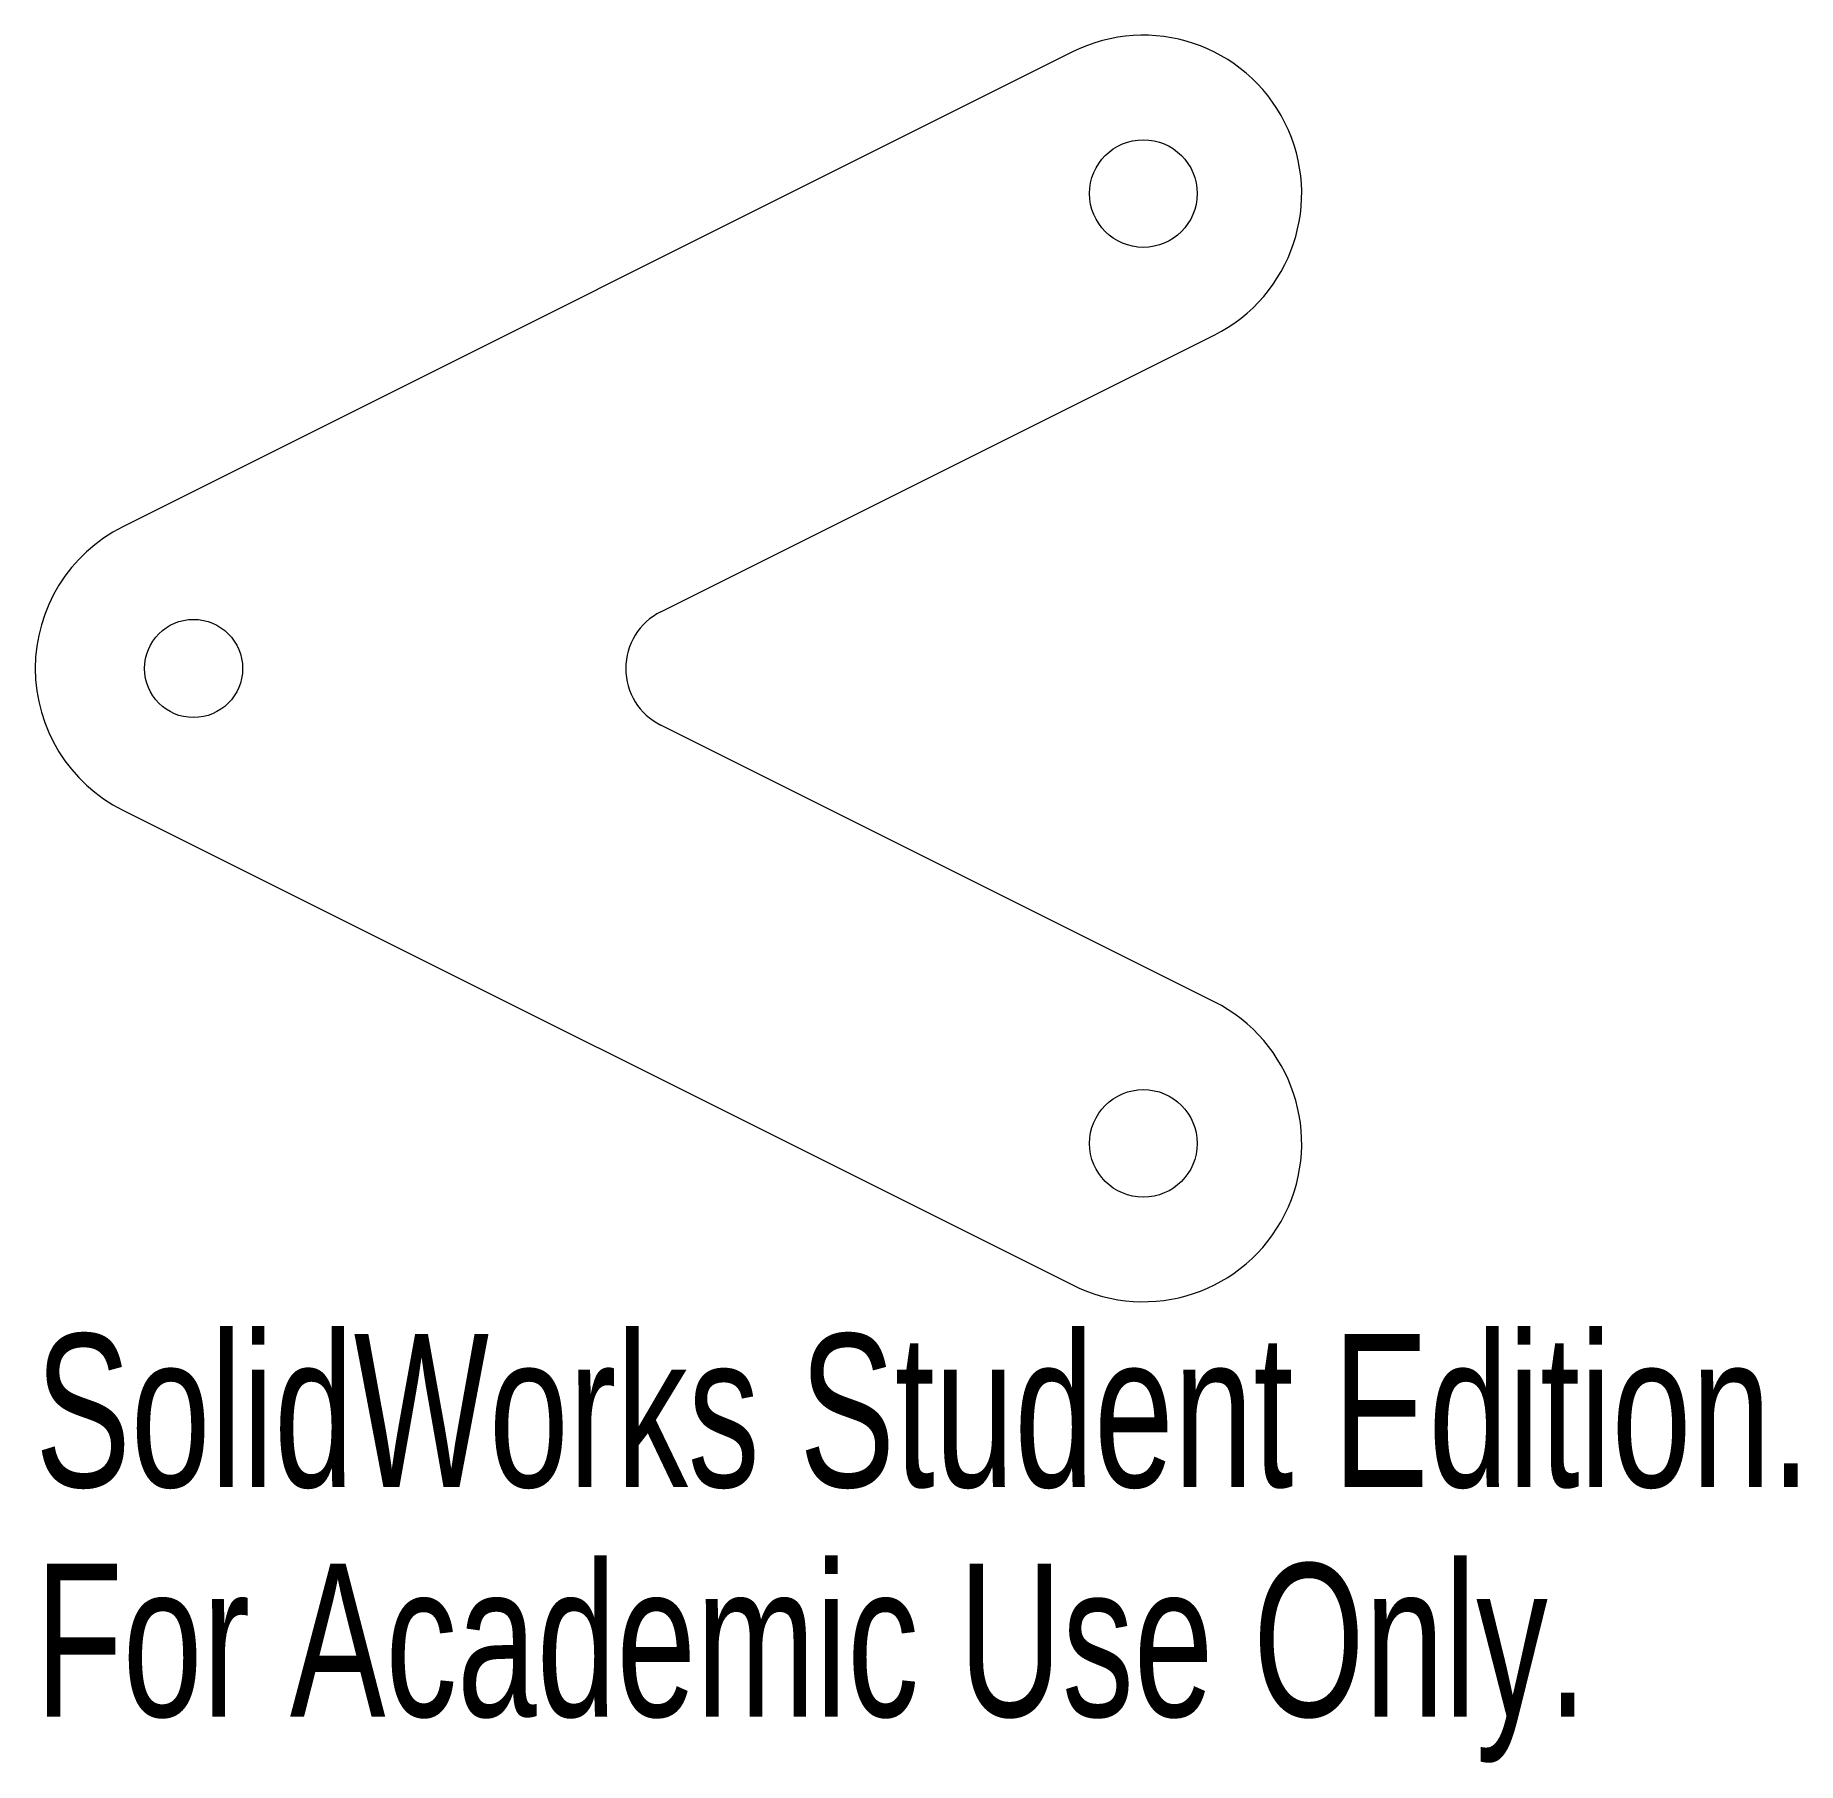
# Model space of a CAD drawing. Header units: millimetres. Extents: x -5 to 50.7, y -34.6 to 20.
import ezdxf

# ---------------------------------------------------------------- set-up
doc = ezdxf.new("R2010")
doc.units = ezdxf.units.MM
doc.styles.add('SLDTEXTSTYLE0', font='TXT', dxfattribs={"width": 0.7})

msp = doc.modelspace()

# ---------------------------------------------------------------- linework, layer by layer
at = {"color": 7, "linetype": 'Continuous', "lineweight": 15}
for p, q in [((27.764, 19.472), (-2.236, 4.472)), ((14.758, 1.789), (32.236, 10.528)), ((32.236, -10.528), (14.758, -1.789)), ((-2.236, -4.472), (27.764, -19.472))]:
    msp.add_line(p, q, dxfattribs=at)
for centre, radius in [((30, 15), 1.7), ((0, 0), 1.55), ((30, -15), 1.7)]:
    msp.add_circle(centre, radius, dxfattribs=at)
for centre, radius, start, end in [((30, 15), 5, 296.5651, 116.5651), ((0, 0), 5, 116.5651, 243.4349), ((15.652, 0), 2, 116.5651, 243.4349), ((30, -15), 5, 243.4349, 63.4349)]:
    msp.add_arc(centre, radius, start, end, dxfattribs=at)

# ---------------------------------------------------------------- texts
at = {"color": 7, "linetype": 'Continuous', "char_height": 4.83362, "attachment_point": 1, "style": 'SLDTEXTSTYLE0'}
for s, insert in [('SolidWorks Student Edition.', (-5, -21.02)), ('For Academic Use Only.', (-5, -28.27))]:
    msp.add_mtext(s, dxfattribs=dict(at, insert=insert))

doc.saveas('drawing.dxf')
